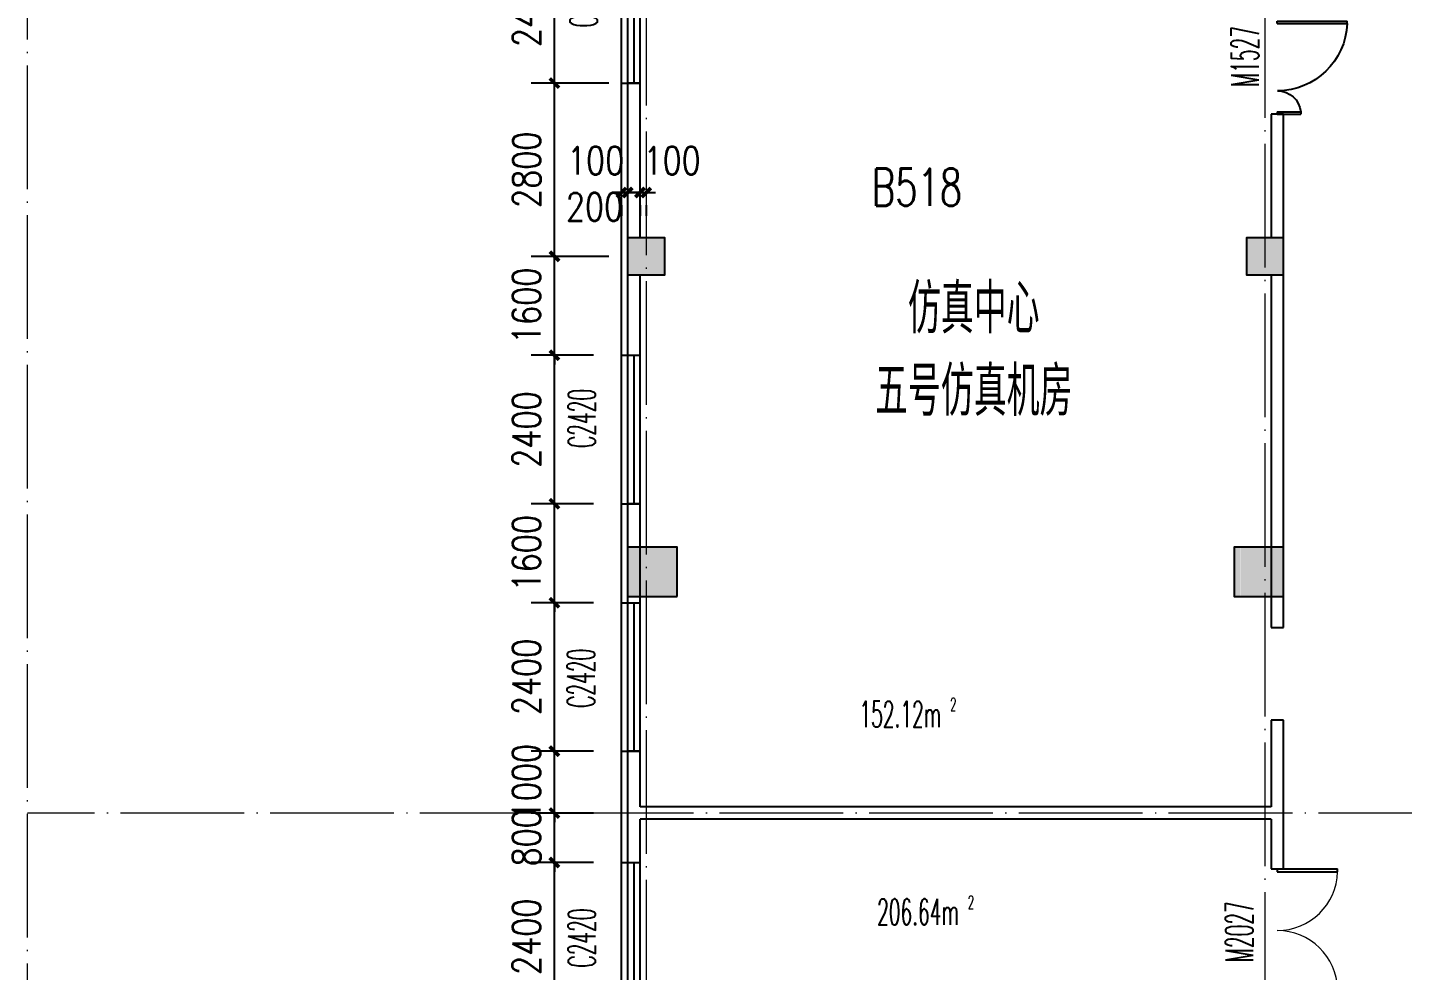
# Model space of a CAD drawing. Extents: x 1417642 to 3570900, y 124798 to 1191112.
# Drawn here: x 1501403 to 1523626, y 169287 to 184533 of the extents above; entities that cross this region are included whole.
import ezdxf

# ---------------------------------------------------------------- set-up
doc = ezdxf.new("R2010")
doc.units = 0
doc.header["$LTSCALE"] = 1000
doc.header["$MEASUREMENT"] = 0
doc.linetypes.add('DOTE', pattern=[2.42, 2, -0.2, 0.02, -0.2])
doc.layers.get('0').update_dxf_attribs({"linetype": 'CONTINUOUS'})
doc.layers.get('Defpoints').update_dxf_attribs({"linetype": 'CONTINUOUS'})
for name, color, linetype in [('colu', 2, 'CONTINUOUS'), ('COLUMN', 9, 'CONTINUOUS'), ('DOTE', 1, 'DOTE'), ('PUB_DIM', 3, 'CONTINUOUS'), ('PUB_HATCH', 8, 'CONTINUOUS'), ('PUB_TEXT', 40, 'CONTINUOUS'), ('SPACE', 7, 'CONTINUOUS'), ('SURFACE', 6, 'CONTINUOUS'), ('tiaozheng', 20, 'CONTINUOUS'), ('WALL', 4, 'CONTINUOUS'), ('WINDOW', 2, 'CONTINUOUS'), ('WINDOW_TEXT', 7, 'CONTINUOUS'), ('填充', 252, 'CONTINUOUS'), ('柱填充', 8, 'CONTINUOUS')]:
    doc.layers.add(name, color=color, linetype=linetype)
doc.styles.add('_TCH_SPACE', font='ROMANS', dxfattribs={"width": 0.7, "height": 5, "bigfont": 'Z'})
doc.styles.add('_TCH_WINDOW', font='ROMANS.shx', dxfattribs={"width": 0.7, "height": 400, "bigfont": 'Z.shx'})
doc.styles.add('DIM_FONT', font='SIMPLEX.shx', dxfattribs={"width": 0.8})
doc.styles.add('Z', font='ROMANS', dxfattribs={"width": 0.7, "bigfont": 'Z'})
doc.dimstyles.new('DIMN150', dxfattribs={"dimscale": 1.5, "dimtxt": 300, "dimasz": 100, "dimexe": 250, "dimexo": 300, "dimgap": 150, "dimtad": 1, "dimdec": 0, "dimzin": 0, "dimdsep": 46, "dimtxsty": 'DIM_FONT', "dimblk": 'ARCHTICK', "dimcen": 0.09, "dimdle": 1.5, "dimclrt": 7, "dimazin": 2, "dimtfac": 1, "dimtdec": 0, "dimtix": 1, "dimtmove": 2, "dimatfit": 3, "dimldrblk": 'ARCHTICK', "dimfxl": 1, "dimtolj": 1, "dimtzin": 0, "dimarcsym": 0})

# ---------------------------------------------------------------- blocks, each defined once
blk = doc.blocks.new('i89')
at = {"layer": '柱填充'}
h = blk.add_hatch(color=256, dxfattribs=at)
h.paths.add_polyline_path([(1555333, 501498), (1555333, 502098), (1554733, 502098), (1554733, 501498)])
h.paths.add_polyline_path([(1525733, 501498), (1525733, 502098), (1525133, 502098), (1525133, 501498)])
h.paths.add_polyline_path([(1517733, 501498), (1517733, 502098), (1517133, 502098), (1517133, 501498)])
h.paths.add_polyline_path([(1509733, 501498), (1509733, 502098), (1509133, 502098), (1509133, 501498)])
h.paths.add_polyline_path([(1501733, 501498), (1501733, 502098), (1501133, 502098), (1501133, 501498)])
h.paths.add_polyline_path([(1498133, 501498), (1498133, 502098), (1497533, 502098), (1497533, 501498)])
h.paths.add_polyline_path([(1498133, 529448), (1498133, 530148), (1497433, 530148), (1497433, 529448)])
h.paths.add_polyline_path([(1498133, 537448), (1498133, 538148), (1497433, 538148), (1497433, 537448)])
h.paths.add_polyline_path([(1541783, 545398), (1541783, 546098), (1541083, 546098), (1541083, 545398)])
h.paths.add_polyline_path([(1565333, 559098), (1565333, 559698), (1564733, 559698), (1564733, 559098)])
h.paths.add_polyline_path([(1565383, 549098), (1565383, 549798), (1564683, 549798), (1564683, 549098)])
h.paths.add_polyline_path([(1565333, 545498), (1565333, 546098), (1564733, 546098), (1564733, 545498)])
h.paths.add_polyline_path([(1565383, 538098), (1564683, 538098), (1564683, 537498), (1565383, 537498)])
h.paths.add_polyline_path([(1565333, 529498), (1565333, 530098), (1564733, 530098), (1564733, 529498)])
h.paths.add_polyline_path([(1565333, 519498), (1565333, 520098), (1564733, 520098), (1564733, 519498)])
h.paths.add_polyline_path([(1565333, 511498), (1565333, 512098), (1564733, 512098), (1564733, 511498)])
h.paths.add_polyline_path([(1565333, 501498), (1565333, 502098), (1564733, 502098), (1564733, 501498)])
h.paths.add_polyline_path([(1555333, 559098), (1555333, 559698), (1554733, 559698), (1554733, 559098)])
h.paths.add_polyline_path([(1555333, 549098), (1555333, 549698), (1554733, 549698), (1554733, 549098)])
h.paths.add_polyline_path([(1555333, 545498), (1555333, 546098), (1554733, 546098), (1554733, 545498)])
h.paths.add_polyline_path([(1555333, 537498), (1555333, 538098), (1554733, 538098), (1554733, 537498)])
h.paths.add_polyline_path([(1555433, 529448), (1555433, 530148), (1554733, 530148), (1554733, 529448)])
h.paths.add_polyline_path([(1555433, 519448), (1555433, 520148), (1554733, 520148), (1554733, 519448)])
h.paths.add_polyline_path([(1555433, 511498), (1555433, 512198), (1554733, 512198), (1554733, 511498)])
h.paths.add_polyline_path([(1551733, 557298), (1551733, 557898), (1551133, 557898), (1551133, 557298)])
h.paths.add_polyline_path([(1551783, 549098), (1551783, 549798), (1551083, 549798), (1551083, 549098)])
h.paths.add_polyline_path([(1551733, 545498), (1551733, 546098), (1551133, 546098), (1551133, 545498)])
h.paths.add_polyline_path([(1551733, 537498), (1551733, 538098), (1551133, 538098), (1551133, 537498)])
h.paths.add_polyline_path([(1551733, 529498), (1551733, 530098), (1551133, 530098), (1551133, 529498)])
h.paths.add_polyline_path([(1551733, 519498), (1551733, 520098), (1551133, 520098), (1551133, 519498)])
h.paths.add_polyline_path([(1551783, 511498), (1551783, 512198), (1551083, 512198), (1551083, 511498)])
h.paths.add_polyline_path([(1551733, 501498), (1551733, 502098), (1551133, 502098), (1551133, 501498)])
h.paths.add_polyline_path([(1541733, 559098), (1541733, 559698), (1541133, 559698), (1541133, 559098)])
h.paths.add_polyline_path([(1541733, 557298), (1541733, 557898), (1541133, 557898), (1541133, 557298)])
h.paths.add_polyline_path([(1541783, 549098), (1541783, 549798), (1541083, 549798), (1541083, 549098)])
h.paths.add_polyline_path([(1541733, 537498), (1541733, 538298), (1541133, 538298), (1541133, 537498)])
h.paths.add_polyline_path([(1541733, 519298), (1541733, 520098), (1541133, 520098), (1541133, 519298)])
h.paths.add_polyline_path([(1541833, 511498), (1541833, 512298), (1541033, 512298), (1541033, 511498)])
h.paths.add_polyline_path([(1541733, 501498), (1541733, 502098), (1541133, 502098), (1541133, 501498)])
h.paths.add_polyline_path([(1533733, 559098), (1533733, 559698), (1533133, 559698), (1533133, 559098)])
h.paths.add_polyline_path([(1533783, 549098), (1533783, 549798), (1533083, 549798), (1533083, 549098)])
h.paths.add_polyline_path([(1533733, 545498), (1533733, 546098), (1533133, 546098), (1533133, 545498)])
h.paths.add_polyline_path([(1533733, 537498), (1533733, 538298), (1533133, 538298), (1533133, 537498)])
h.paths.add_polyline_path([(1533733, 519298), (1533733, 520098), (1533133, 520098), (1533133, 519298)])
h.paths.add_polyline_path([(1533833, 511498), (1533833, 512298), (1533033, 512298), (1533033, 511498)])
h.paths.add_polyline_path([(1533733, 501498), (1533733, 502098), (1533133, 502098), (1533133, 501498)])
h.paths.add_polyline_path([(1525733, 559098), (1525733, 559698), (1525133, 559698), (1525133, 559098)])
h.paths.add_polyline_path([(1525783, 549098), (1525783, 549798), (1525083, 549798), (1525083, 549098)])
h.paths.add_polyline_path([(1525733, 545498), (1525733, 546098), (1525133, 546098), (1525133, 545498)])
h.paths.add_polyline_path([(1525733, 537498), (1525733, 538298), (1525133, 538298), (1525133, 537498)])
h.paths.add_polyline_path([(1525733, 519298), (1525733, 520098), (1525133, 520098), (1525133, 519298)])
h.paths.add_polyline_path([(1525833, 511498), (1525833, 512298), (1525033, 512298), (1525033, 511498)])
h.paths.add_polyline_path([(1517733, 559098), (1517733, 559698), (1517133, 559698), (1517133, 559098)])
h.paths.add_polyline_path([(1517783, 549098), (1517783, 549798), (1517083, 549798), (1517083, 549098)])
h.paths.add_polyline_path([(1517733, 545498), (1517733, 546098), (1517133, 546098), (1517133, 545498)])
h.paths.add_polyline_path([(1517733, 537498), (1517733, 538298), (1517133, 538298), (1517133, 537498)])
h.paths.add_polyline_path([(1517733, 519298), (1517733, 520098), (1517133, 520098), (1517133, 519298)])
h.paths.add_polyline_path([(1517833, 511498), (1517833, 512298), (1517033, 512298), (1517033, 511498)])
h.paths.add_polyline_path([(1509733, 559098), (1509733, 559698), (1509133, 559698), (1509133, 559098)])
h.paths.add_polyline_path([(1509783, 549098), (1509783, 549798), (1509083, 549798), (1509083, 549098)])
h.paths.add_polyline_path([(1509733, 545498), (1509733, 546098), (1509133, 546098), (1509133, 545498)])
h.paths.add_polyline_path([(1509733, 537498), (1509733, 538298), (1509133, 538298), (1509133, 537498)])
h.paths.add_polyline_path([(1509733, 519298), (1509733, 520098), (1509133, 520098), (1509133, 519298)])
h.paths.add_polyline_path([(1509833, 511498), (1509833, 512298), (1509033, 512298), (1509033, 511498)])
h.paths.add_polyline_path([(1509733, 480798), (1509733, 481398), (1509133, 481398), (1509133, 480798)])
h.paths.add_polyline_path([(1501733, 559098), (1501733, 559698), (1501133, 559698), (1501133, 559098)])
h.paths.add_polyline_path([(1501733, 549098), (1501733, 549698), (1501133, 549698), (1501133, 549098)])
h.paths.add_polyline_path([(1501733, 545498), (1501733, 546098), (1501133, 546098), (1501133, 545498)])
h.paths.add_polyline_path([(1501733, 537498), (1501733, 538098), (1501133, 538098), (1501133, 537498)])
h.paths.add_polyline_path([(1501733, 529498), (1501733, 530098), (1501133, 530098), (1501133, 529498)])
h.paths.add_polyline_path([(1501733, 519498), (1501733, 520098), (1501133, 520098), (1501133, 519498)])
h.paths.add_polyline_path([(1501833, 511498), (1501833, 512198), (1501133, 512198), (1501133, 511498)])
h.paths.add_polyline_path([(1501733, 480798), (1501733, 481398), (1501133, 481398), (1501133, 480798)])
h.paths.add_polyline_path([(1498133, 559098), (1498133, 559698), (1497533, 559698), (1497533, 559098)])
h.paths.add_polyline_path([(1498183, 549098), (1498183, 549798), (1497483, 549798), (1497483, 549098)])
h.paths.add_polyline_path([(1498133, 545498), (1498133, 546098), (1497533, 546098), (1497533, 545498)])
h.paths.add_polyline_path([(1498133, 519448), (1498133, 520148), (1497433, 520148), (1497433, 519448)])
h.paths.add_polyline_path([(1498133, 511448), (1498133, 512148), (1497433, 512148), (1497433, 511448)])
h.paths.add_polyline_path([(1498133, 480798), (1498133, 481398), (1497533, 481398), (1497533, 480798)])
h.paths.add_polyline_path([(1488133, 559098), (1488133, 559698), (1487533, 559698), (1487533, 559098)])
h.paths.add_polyline_path([(1488233, 549098), (1488233, 549798), (1487533, 549798), (1487533, 549098)])
h.paths.add_polyline_path([(1488133, 545498), (1488133, 546098), (1487533, 546098), (1487533, 545498)])
h.paths.add_polyline_path([(1488133, 537498), (1488133, 538098), (1487533, 538098), (1487533, 537498)])
h.paths.add_polyline_path([(1488133, 529498), (1488133, 530098), (1487533, 530098), (1487533, 529498)])
h.paths.add_polyline_path([(1488133, 519498), (1488133, 520098), (1487533, 520098), (1487533, 519498)])
h.paths.add_polyline_path([(1488133, 511498), (1488133, 512098), (1487533, 512098), (1487533, 511498)])
h.paths.add_polyline_path([(1488133, 501498), (1488133, 502098), (1487533, 502098), (1487533, 501498)])
h.paths.add_polyline_path([(1488133, 480798), (1488133, 481398), (1487533, 481398), (1487533, 480798)])
h.paths.add_polyline_path([(1498133, 484398), (1498133, 485198), (1497433, 485198), (1497433, 484398)])
h.paths.add_polyline_path([(1498134, 496298), (1498134, 497098), (1497433, 497098), (1497433, 496298)])
h.paths.add_polyline_path([(1487533, 497098), (1487533, 496298), (1488233, 496298), (1488233, 497098)])
h.paths.add_polyline_path([(1487533, 485198), (1487533, 484398), (1488233, 484398), (1488233, 485198)])
h.paths.add_polyline_path([(1509733, 496298), (1509733, 497098), (1509033, 497098), (1509033, 496298)])
h.paths.add_polyline_path([(1509733, 484398), (1509733, 485198), (1509033, 485198), (1509033, 484398)])
for points in [[(1488227, 497098), (1488325, 497098), (1488325, 496298), (1488227, 496298)], [(1497334, 497098), (1497431, 497098), (1497431, 496298), (1497334, 496298)]]:
    blk.add_hatch(color=256, dxfattribs=at).paths.add_polyline_path(points)
at = {"layer": 'colu'}
for points in [[(1488133, 501498), (1488133, 502098), (1487533, 502098), (1487533, 501498)], [(1498133, 501498), (1498133, 502098), (1497533, 502098), (1497533, 501498)], [(1488333, 496298), (1488333, 497098), (1487533, 497098), (1487533, 496298)], [(1498134, 496298), (1498134, 497098), (1497334, 497098), (1497334, 496298)]]:
    blk.add_lwpolyline(points, close=True, dxfattribs=at)
blk = doc.blocks.new('_ArchTick')
at = {"color": 0, "linetype": 'ByBlock', "const_width": 0.4}
blk.add_lwpolyline([(-0.5, -0.5), (0.5, 0.5)], dxfattribs=at)
blk = doc.blocks.new('*D137')
at = {"layer": 'Defpoints', "color": 0}
for p in [(1511303, 182111), (1511403, 182111), (1511403, 181864)]:
    blk.add_point(p, dxfattribs=at)
at = {"layer": 'PUB_DIM', "color": 0, "lineweight": -2}
for p, q in [((1511303, 181864), (1511153, 181864)), ((1511303, 181864), (1511403, 181864)), ((1511403, 181864), (1511553, 181864)), ((1511303, 181661), (1511303, 181489)), ((1511403, 181661), (1511403, 181489))]:
    blk.add_line(p, q, dxfattribs=at)
at = {"layer": 'PUB_DIM', "color": 0, "lineweight": -2, "xscale": 150, "yscale": 150, "zscale": 150}
blk.add_blockref('_ArchTick', (1511303, 181864), dxfattribs=at)
at = {"layer": 'PUB_DIM', "color": 0, "lineweight": -2, "xscale": 150, "yscale": 150, "zscale": 150, "rotation": 180}
blk.add_blockref('_ArchTick', (1511403, 181864), dxfattribs=at)
at = {"layer": 'PUB_DIM', "color": 7, "insert": (1511821, 182381), "char_height": 450, "attachment_point": 5, "style": 'DIM_FONT'}
blk.add_mtext('\\A1;100', dxfattribs=at)
blk = doc.blocks.new('*D138')
at = {"layer": 'Defpoints', "color": 0}
for p in [(1511103, 182111), (1511303, 182111), (1511303, 181864)]:
    blk.add_point(p, dxfattribs=at)
at = {"layer": 'PUB_DIM', "color": 0, "lineweight": -2}
for p, q in [((1511103, 181864), (1510953, 181864)), ((1511103, 181864), (1511303, 181864)), ((1511303, 181864), (1511453, 181864)), ((1511103, 181661), (1511103, 181489)), ((1511303, 181661), (1511303, 181489))]:
    blk.add_line(p, q, dxfattribs=at)
at = {"layer": 'PUB_DIM', "color": 0, "lineweight": -2, "xscale": 150, "yscale": 150, "zscale": 150}
blk.add_blockref('_ArchTick', (1511103, 181864), dxfattribs=at)
at = {"layer": 'PUB_DIM', "color": 0, "lineweight": -2, "xscale": 150, "yscale": 150, "zscale": 150, "rotation": 180}
blk.add_blockref('_ArchTick', (1511303, 181864), dxfattribs=at)
at = {"layer": 'PUB_DIM', "color": 7, "insert": (1510567, 181632), "char_height": 450, "attachment_point": 5, "style": 'DIM_FONT'}
blk.add_mtext('\\A1;200', dxfattribs=at)
blk = doc.blocks.new('*D139')
at = {"layer": 'Defpoints', "color": 0}
for p in [(1511003, 182111), (1511103, 182111), (1511103, 181864)]:
    blk.add_point(p, dxfattribs=at)
at = {"layer": 'PUB_DIM', "color": 0, "lineweight": -2}
for p, q in [((1511003, 181864), (1510853, 181864)), ((1511003, 181864), (1511103, 181864)), ((1511103, 181864), (1511253, 181864)), ((1511003, 181661), (1511003, 181489)), ((1511103, 181661), (1511103, 181489))]:
    blk.add_line(p, q, dxfattribs=at)
at = {"layer": 'PUB_DIM', "color": 0, "lineweight": -2, "xscale": 150, "yscale": 150, "zscale": 150}
blk.add_blockref('_ArchTick', (1511003, 181864), dxfattribs=at)
at = {"layer": 'PUB_DIM', "color": 0, "lineweight": -2, "xscale": 150, "yscale": 150, "zscale": 150, "rotation": 180}
blk.add_blockref('_ArchTick', (1511103, 181864), dxfattribs=at)
at = {"layer": 'PUB_DIM', "color": 7, "insert": (1510585, 182381), "char_height": 450, "attachment_point": 5, "style": 'DIM_FONT'}
blk.add_mtext('\\A1;100', dxfattribs=at)
blk = doc.blocks.new('*D513')
at = {"layer": 'Defpoints', "color": 0}
for p in [(1509919, 171033), (1511003, 171033), (1511003, 168633)]:
    blk.add_point(p, dxfattribs=at)
at = {"layer": 'PUB_DIM', "color": 0, "lineweight": -2}
for p, q in [((1510553, 171033), (1509544, 171033)), ((1509919, 168630), (1509919, 171035)), ((1510553, 168633), (1509544, 168633))]:
    blk.add_line(p, q, dxfattribs=at)
at = {"layer": 'PUB_DIM', "color": 0, "lineweight": -2, "xscale": 150, "yscale": 150, "zscale": 150}
for p, rotation in [((1509919, 171033), 90), ((1509919, 168633), 270)]:
    blk.add_blockref('_ArchTick', p, dxfattribs=dict(at, rotation=rotation))
at = {"layer": 'PUB_DIM', "color": 7, "insert": (1509469, 169833), "char_height": 450, "attachment_point": 5, "rotation": 90, "style": 'DIM_FONT'}
blk.add_mtext('\\A1;2400', dxfattribs=at)
blk = doc.blocks.new('*D514')
at = {"layer": 'Defpoints', "color": 0}
for p in [(1509919, 171833), (1511003, 171833), (1511003, 171033)]:
    blk.add_point(p, dxfattribs=at)
at = {"layer": 'PUB_DIM', "color": 0, "lineweight": -2}
for p, q in [((1510553, 171833), (1509544, 171833)), ((1509919, 171833), (1509919, 171983)), ((1509919, 171033), (1509919, 171833)), ((1510553, 171033), (1509544, 171033)), ((1509919, 171033), (1509919, 170883))]:
    blk.add_line(p, q, dxfattribs=at)
at = {"layer": 'PUB_DIM', "color": 0, "lineweight": -2, "xscale": 150, "yscale": 150, "zscale": 150}
for p, rotation in [((1509919, 171833), 270), ((1509919, 171033), 90)]:
    blk.add_blockref('_ArchTick', p, dxfattribs=dict(at, rotation=rotation))
at = {"layer": 'PUB_DIM', "color": 7, "insert": (1509469, 171433), "char_height": 450, "attachment_point": 5, "rotation": 90, "style": 'DIM_FONT'}
blk.add_mtext('\\A1;800', dxfattribs=at)
blk = doc.blocks.new('*D515')
at = {"layer": 'Defpoints', "color": 0}
for p in [(1509919, 172833), (1511003, 172833), (1511003, 171833)]:
    blk.add_point(p, dxfattribs=at)
at = {"layer": 'PUB_DIM', "color": 0, "lineweight": -2}
for p, q in [((1509919, 172833), (1509919, 172983)), ((1510553, 172833), (1509544, 172833)), ((1509919, 171833), (1509919, 172833)), ((1510553, 171833), (1509544, 171833)), ((1509919, 171833), (1509919, 171683))]:
    blk.add_line(p, q, dxfattribs=at)
at = {"layer": 'PUB_DIM', "color": 0, "lineweight": -2, "xscale": 150, "yscale": 150, "zscale": 150}
for p, rotation in [((1509919, 172833), 270), ((1509919, 171833), 90)]:
    blk.add_blockref('_ArchTick', p, dxfattribs=dict(at, rotation=rotation))
at = {"layer": 'PUB_DIM', "color": 7, "insert": (1509469, 172333), "char_height": 450, "attachment_point": 5, "rotation": 90, "style": 'DIM_FONT'}
blk.add_mtext('\\A1;1000', dxfattribs=at)
blk = doc.blocks.new('*D516')
at = {"layer": 'Defpoints', "color": 0}
for p in [(1509919, 175233), (1511003, 175233), (1511003, 172833)]:
    blk.add_point(p, dxfattribs=at)
at = {"layer": 'PUB_DIM', "color": 0, "lineweight": -2}
for p, q in [((1510553, 175233), (1509544, 175233)), ((1509919, 172830), (1509919, 175235)), ((1510553, 172833), (1509544, 172833))]:
    blk.add_line(p, q, dxfattribs=at)
at = {"layer": 'PUB_DIM', "color": 0, "lineweight": -2, "xscale": 150, "yscale": 150, "zscale": 150}
for p, rotation in [((1509919, 175233), 90), ((1509919, 172833), 270)]:
    blk.add_blockref('_ArchTick', p, dxfattribs=dict(at, rotation=rotation))
at = {"layer": 'PUB_DIM', "color": 7, "insert": (1509469, 174033), "char_height": 450, "attachment_point": 5, "rotation": 90, "style": 'DIM_FONT'}
blk.add_mtext('\\A1;2400', dxfattribs=at)
blk = doc.blocks.new('*D517')
at = {"layer": 'Defpoints', "color": 0}
for p in [(1509919, 176833), (1511003, 176833), (1511003, 175233)]:
    blk.add_point(p, dxfattribs=at)
at = {"layer": 'PUB_DIM', "color": 0, "lineweight": -2}
for p, q in [((1509919, 176833), (1509919, 176983)), ((1510553, 176833), (1509544, 176833)), ((1509919, 175233), (1509919, 176833)), ((1510553, 175233), (1509544, 175233)), ((1509919, 175233), (1509919, 175083))]:
    blk.add_line(p, q, dxfattribs=at)
at = {"layer": 'PUB_DIM', "color": 0, "lineweight": -2, "xscale": 150, "yscale": 150, "zscale": 150}
for p, rotation in [((1509919, 176833), 270), ((1509919, 175233), 90)]:
    blk.add_blockref('_ArchTick', p, dxfattribs=dict(at, rotation=rotation))
at = {"layer": 'PUB_DIM', "color": 7, "insert": (1509469, 176033), "char_height": 450, "attachment_point": 5, "rotation": 90, "style": 'DIM_FONT'}
blk.add_mtext('\\A1;1600', dxfattribs=at)
blk = doc.blocks.new('*D518')
at = {"layer": 'Defpoints', "color": 0}
for p in [(1509919, 179233), (1511003, 179233), (1511003, 176833)]:
    blk.add_point(p, dxfattribs=at)
at = {"layer": 'PUB_DIM', "color": 0, "lineweight": -2}
for p, q in [((1510553, 179233), (1509544, 179233)), ((1509919, 176831), (1509919, 179235)), ((1510553, 176833), (1509544, 176833))]:
    blk.add_line(p, q, dxfattribs=at)
at = {"layer": 'PUB_DIM', "color": 0, "lineweight": -2, "xscale": 150, "yscale": 150, "zscale": 150}
for p, rotation in [((1509919, 179233), 90), ((1509919, 176833), 270)]:
    blk.add_blockref('_ArchTick', p, dxfattribs=dict(at, rotation=rotation))
at = {"layer": 'PUB_DIM', "color": 7, "insert": (1509469, 178033), "char_height": 450, "attachment_point": 5, "rotation": 90, "style": 'DIM_FONT'}
blk.add_mtext('\\A1;2400', dxfattribs=at)
blk = doc.blocks.new('*D519')
at = {"layer": 'Defpoints', "color": 0}
for p in [(1509919, 180833), (1511003, 180833), (1511003, 179233)]:
    blk.add_point(p, dxfattribs=at)
at = {"layer": 'PUB_DIM', "color": 0, "lineweight": -2}
for p, q in [((1509919, 180833), (1509919, 180983)), ((1510553, 180833), (1509544, 180833)), ((1509919, 179233), (1509919, 180833)), ((1510553, 179233), (1509544, 179233)), ((1509919, 179233), (1509919, 179083))]:
    blk.add_line(p, q, dxfattribs=at)
at = {"layer": 'PUB_DIM', "color": 0, "lineweight": -2, "xscale": 150, "yscale": 150, "zscale": 150}
for p, rotation in [((1509919, 180833), 270), ((1509919, 179233), 90)]:
    blk.add_blockref('_ArchTick', p, dxfattribs=dict(at, rotation=rotation))
at = {"layer": 'PUB_DIM', "color": 7, "insert": (1509469, 180033), "char_height": 450, "attachment_point": 5, "rotation": 90, "style": 'DIM_FONT'}
blk.add_mtext('\\A1;1600', dxfattribs=at)
blk = doc.blocks.new('*D566')
at = {"layer": 'Defpoints', "color": 0}
for p in [(1509920, 186033), (1511248, 186033), (1511247, 183633)]:
    blk.add_point(p, dxfattribs=at)
at = {"layer": 'PUB_DIM', "color": 0, "lineweight": -2}
for p, q in [((1510798, 186033), (1509545, 186033)), ((1509920, 183631), (1509920, 186035)), ((1510797, 183633), (1509545, 183633))]:
    blk.add_line(p, q, dxfattribs=at)
at = {"layer": 'PUB_DIM', "color": 0, "lineweight": -2, "xscale": 150, "yscale": 150, "zscale": 150}
for p, rotation in [((1509920, 186033), 89.99045088805187), ((1509920, 183633), 269.9904508880519)]:
    blk.add_blockref('_ArchTick', p, dxfattribs=dict(at, rotation=rotation))
at = {"layer": 'PUB_DIM', "color": 7, "insert": (1509470, 184833), "char_height": 450, "attachment_point": 5, "rotation": 89.9905, "style": 'DIM_FONT'}
blk.add_mtext('\\A1;2400', dxfattribs=at)
blk = doc.blocks.new('*D567')
at = {"layer": 'Defpoints', "color": 0}
for p in [(1509920, 183633), (1511247, 183633), (1511247, 180833)]:
    blk.add_point(p, dxfattribs=at)
at = {"layer": 'PUB_DIM', "color": 0, "lineweight": -2}
for p, q in [((1510797, 183633), (1509545, 183633)), ((1509920, 180831), (1509920, 183635)), ((1510797, 180833), (1509545, 180833))]:
    blk.add_line(p, q, dxfattribs=at)
at = {"layer": 'PUB_DIM', "color": 0, "lineweight": -2, "xscale": 150, "yscale": 150, "zscale": 150}
for p, rotation in [((1509920, 183633), 89.99045088805444), ((1509920, 180833), 269.9904508880545)]:
    blk.add_blockref('_ArchTick', p, dxfattribs=dict(at, rotation=rotation))
at = {"layer": 'PUB_DIM', "color": 7, "insert": (1509470, 182233), "char_height": 450, "attachment_point": 5, "rotation": 89.9905, "style": 'DIM_FONT'}
blk.add_mtext('\\A1;2800', dxfattribs=at)
blk = doc.blocks.new('_FZH')
blk.add_lwpolyline([(-0.5, -0.5), (0.5, -0.5), (0.5, 0.5), (-0.5, 0.5)], close=True)
at = {"layer": 'PUB_HATCH'}
blk.add_solid([(-0.5, -0.5), (0.5, -0.5), (-0.5, 0.5), (0.5, 0.5)], dxfattribs=at)
blk = doc.blocks.new('$TCHSYS$WIN2D')
for p, q in [((-0.5, 0.5), (0.5, 0.5)), ((-0.5, 0.5), (-0.5, -0.5)), ((0.5, 0.5), (0.5, -0.5)), ((0.5, 0.1667), (-0.5, 0.1667)), ((0.5, -0.1667), (-0.5, -0.1667)), ((-0.5, -0.5), (0.5, -0.5))]:
    blk.add_line(p, q)
blk = doc.blocks.new('$DorLib2D$00000225')
at = {"color": 0}
for p, q in [((0.475, -0.001), (0.475, 0.752)), ((0.475, 0.752), (0.5, 0.752)), ((0.5, -0.001), (0.5, 0.752)), ((-0.5, 0), (-0.5, 0.252)), ((-0.475, 0.252), (-0.5, 0.252)), ((-0.475, 0), (-0.475, 0.252)), ((-0.475, 0), (-0.5, 0)), ((0.475, -0.001), (0.5, -0.001))]:
    blk.add_line(p, q, dxfattribs=at)
for centre, radius, start, end in [((0.505, -0.002), 0.755, 92.2493, 179.7238), ((-0.501, 0.003), 0.251, 359.7899, 84.0974)]:
    blk.add_arc(centre, radius, start, end, dxfattribs=at)
blk = doc.blocks.new('$DorLib2D$00000002')
for p, q in [((-0.5, 0), (-0.5, 0.4875)), ((-0.475, 0.4875), (-0.5, 0.4875)), ((-0.475, 0), (-0.475, 0.4875)), ((0.475, 0), (0.475, 0.4875)), ((0.475, 0.4875), (0.5, 0.4875)), ((0.5, 0), (0.5, 0.4875)), ((-0.5, 0), (-0.475, 0)), ((0.5, 0), (0.475, 0))]:
    blk.add_line(p, q)
at = {"lineweight": 13}
for centre, start, end in [((-0.4875, 0), 0, 88.53072), ((0.4875, 0), 91.46928, 180)]:
    blk.add_arc(centre, 0.4875, start, end, dxfattribs=at)

msp = doc.modelspace()

# ---------------------------------------------------------------- linework, layer by layer
at = {"lineweight": 0}
msp.add_lwpolyline([(1511003.1, 179232.7), (1511003.1, 179032.7)], dxfattribs=at)
at = {"layer": 'DOTE', "lineweight": 0}
msp.add_line((1501403.1, 131099.3), (1501403.1, 242558.6), dxfattribs=at)
for points in [[(1511403.1, 216732.7), (1511403.1, 132632.2)], [(1521403.1, 216532.7), (1521403.1, 132632.2)], [(1596866.6, 171832.7), (1501403.1, 171832.7)]]:
    msp.add_lwpolyline(points, dxfattribs=at)
at = {"layer": 'SURFACE'}
for p, q in [((1511003.1, 183632.7), (1511103.1, 183632.7)), ((1511003.1, 180832.7), (1511003.1, 183632.7)), ((1511003.1, 179233.1), (1511003.1, 180832.7)), ((1511003.1, 179233.1), (1511103.1, 179233.1)), ((1511003.1, 176833.1), (1511103.1, 176833.1)), ((1511003.1, 175232.7), (1511003.1, 176833.1)), ((1511003.1, 175232.7), (1511103.1, 175232.7)), ((1511003.1, 172832.7), (1511103.1, 172832.7)), ((1511003.1, 171832.7), (1511003.1, 172832.7)), ((1511003.1, 171032.7), (1511003.1, 171832.7)), ((1511003.1, 171032.7), (1511103.1, 171032.7))]:
    msp.add_line(p, q, dxfattribs=at)
at = {"layer": 'WALL'}
for p, q in [((1511303.1, 183632.7), (1511103.1, 183632.7)), ((1511103.1, 183632.7), (1511103.1, 181132.7)), ((1511303.1, 181132.7), (1511303.1, 183632.7)), ((1521703.1, 183132.7), (1521503.1, 183132.7)), ((1521503.1, 183132.7), (1521503.1, 181132.7)), ((1521703.1, 181132.7), (1521703.1, 183132.7)), ((1511103.1, 180532.7), (1511103.1, 179233.1)), ((1511303.1, 179233.1), (1511303.1, 180532.7)), ((1521503.1, 180532.7), (1521503.1, 174832.7)), ((1521703.1, 174832.7), (1521703.1, 180532.7)), ((1511103.1, 179233.1), (1511303.1, 179233.1)), ((1511303.1, 176833.1), (1511103.1, 176833.1)), ((1511103.1, 176833.1), (1511103.1, 175232.7)), ((1511303.1, 175232.7), (1511303.1, 176833.1)), ((1511103.1, 175232.7), (1511303.1, 175232.7)), ((1521503.1, 174832.7), (1521703.1, 174832.7)), ((1521703.1, 173332.7), (1521503.1, 173332.7)), ((1521503.1, 173332.7), (1521503.1, 171932.7)), ((1521703.1, 171832.7), (1521703.1, 173332.7)), ((1511303.1, 172832.7), (1511103.1, 172832.7)), ((1511103.1, 172832.7), (1511103.1, 171832.7)), ((1511303.1, 171932.7), (1511303.1, 172832.7)), ((1511103.1, 171832.7), (1511103.1, 171032.7)), ((1521503.1, 171932.7), (1511303.1, 171932.7)), ((1521703.1, 170932.7), (1521703.1, 171832.7)), ((1521503.1, 171732.7), (1511303.1, 171732.7)), ((1511303.1, 171032.7), (1511303.1, 171732.7)), ((1521503.1, 171732.7), (1521503.1, 170932.7)), ((1511103.1, 171032.7), (1511303.1, 171032.7)), ((1521503.1, 170932.7), (1521703.1, 170932.7))]:
    msp.add_line(p, q, dxfattribs=at)

# ---------------------------------------------------------------- block references
at = {"layer": 'COLUMN', "lineweight": 0, "xscale": 600, "yscale": 600, "zscale": 600}
for p in [(1511403.1, 180832.7), (1521403.1, 180832.7)]:
    msp.add_blockref('_FZH', p, dxfattribs=at)
at = {"layer": 'tiaozheng'}
msp.add_blockref('i89', (23570, -320965.6), dxfattribs=at)
at = {"layer": 'WINDOW', "color": 2}
ref = msp.add_blockref('$TCHSYS$WIN2D', (1511153.1, 184832.7), dxfattribs=dict(at, xscale=2400, yscale=300, zscale=2400, rotation=90))
ref.add_attrib('A', 'C2420', (1510613.8, 184534), dxfattribs={"layer": 'WINDOW_TEXT', "color": 2, "height": 446.25, "rotation": 90, "style": '_TCH_WINDOW', "width": 0.494118})
at = {"layer": 'WINDOW', "lineweight": 0}
ref = msp.add_blockref('$DorLib2D$00000225', (1521603.1, 183882.7), dxfattribs=dict(at, xscale=1500, yscale=-1500, zscale=1500, rotation=90))
ref.add_attrib('A', 'M1527', (1521304.4, 183573.5), dxfattribs={"layer": 'WINDOW_TEXT', "lineweight": 0, "height": 446.25, "rotation": 90, "style": '_TCH_WINDOW', "width": 0.494118})
at = {"layer": 'WINDOW', "color": 2}
ref = msp.add_blockref('$TCHSYS$WIN2D', (1511153.1, 178033.1), dxfattribs=dict(at, xscale=2400, yscale=300, zscale=2400, rotation=90))
ref.add_attrib('A', 'C2420', (1510585.7, 177734.3), dxfattribs={"layer": 'WINDOW_TEXT', "color": 2, "height": 446.25, "rotation": 90, "style": '_TCH_WINDOW', "width": 0.494118})
ref = msp.add_blockref('$TCHSYS$WIN2D', (1511153.1, 174032.7), dxfattribs=dict(at, xscale=2400, yscale=300, zscale=2400, rotation=90))
ref.add_attrib('A', 'C2420', (1510571.8, 173534), dxfattribs={"layer": 'WINDOW_TEXT', "color": 2, "height": 446.25, "rotation": 90, "style": '_TCH_WINDOW', "width": 0.494118})
ref = msp.add_blockref('$TCHSYS$WIN2D', (1511153.1, 169832.7), dxfattribs=dict(at, xscale=2400, yscale=300, zscale=2400, rotation=90))
ref.add_attrib('A', 'C2420', (1510585.7, 169334), dxfattribs={"layer": 'WINDOW_TEXT', "color": 2, "height": 446.25, "rotation": 90, "style": '_TCH_WINDOW', "width": 0.494118})
at = {"layer": 'WINDOW', "lineweight": 0}
ref = msp.add_blockref('$DorLib2D$00000002', (1521603.1, 169932.7), dxfattribs=dict(at, xscale=-2000, yscale=-2000, zscale=-2000, rotation=89.99999999997988))
ref.add_attrib('A', 'M2027', (1521213.7, 169423.5), dxfattribs={"layer": 'WINDOW_TEXT', "lineweight": 0, "height": 446.25, "rotation": 90, "style": '_TCH_WINDOW', "width": 0.494118})

# ---------------------------------------------------------------- texts
at = {"layer": 'PUB_TEXT', "color": 1, "lineweight": 60, "style": 'Z', "width": 0.7}
msp.add_text('B518', height=600, dxfattribs=at).set_placement((1515049.8, 181651))
at = {"layer": 'SPACE', "style": '_TCH_SPACE', "width": 0.525}
for s, height, p in [('152.12m', 420, (1514848.2, 173221.6)), ('2', 210, (1516318.2, 173484.1)), ('2', 210, (1516604.4, 170286.2)), ('206.64m', 420, (1515134.4, 170023.7))]:
    msp.add_text(s, height=height, dxfattribs=at).set_placement(p)
at = {"layer": '填充', "insert": (1516697, 180386.5), "char_height": 800, "width": 3484.106, "attachment_point": 2, "style": '_TCH_WINDOW'}
msp.add_mtext('{\\C3;仿真中心\\P五号仿真机房}', dxfattribs=at)

# ---------------------------------------------------------------- dimensions: what is measured, and where the dimension line sits
at = {"layer": 'PUB_DIM'}
for p1, p2, distance, picture, middle in [((1511247.4, 183632.7), (1511247.8, 186032.7), 1327.4, '*D566', (1509470.2, 184833)), ((1511246.9, 180832.7), (1511247.4, 183632.7), 1327.4, '*D567', (1509469.8, 182233)), ((1511003.1, 179233.1), (1511003.1, 180833.1), 1083.6, '*D519', (1509469.5, 180033.1)), ((1511003.1, 176833.1), (1511003.1, 179233.1), 1083.6, '*D518', (1509469.5, 178033.1)), ((1511003.1, 175232.7), (1511003.1, 176833.1), 1083.6, '*D517', (1509469.5, 176032.9)), ((1511003.1, 172832.7), (1511003.1, 175232.7), 1083.6, '*D516', (1509469.5, 174032.7)), ((1511003.1, 171832.7), (1511003.1, 172832.7), 1083.6, '*D515', (1509469.5, 172332.7)), ((1511003.1, 171032.7), (1511003.1, 171832.7), 1083.6, '*D514', (1509469.5, 171432.7)), ((1511003.1, 168632.7), (1511003.1, 171032.7), 1083.6, '*D513', (1509469.5, 169832.7))]:
    dim = msp.add_aligned_dim(p1=p1, p2=p2, distance=distance, dimstyle='DIMN150', dxfattribs=at)
    dim.commit()
    dim.dimension.update_dxf_attribs({"geometry": picture, "text_midpoint": middle})
for base, p1, p2, picture, middle in [((1511103.1, 181863.5), (1511003.1, 182111.3), (1511103.1, 182111.3), '*D139', (1510585.3, 182381)), ((1511403.1, 181863.5), (1511303.1, 182111.3), (1511403.1, 182111.3), '*D137', (1511820.8, 182381)), ((1511303.1, 181863.5), (1511103.1, 182111.3), (1511303.1, 182111.3), '*D138', (1510567.5, 181632.3))]:
    dim = msp.add_linear_dim(base=base, p1=p1, p2=p2, angle=0, dimstyle='DIMN150', dxfattribs=at)
    dim.commit()
    dim.dimension.update_dxf_attribs({"geometry": picture, "text_midpoint": middle, "dimtype": 129})

doc.saveas('drawing.dxf')
